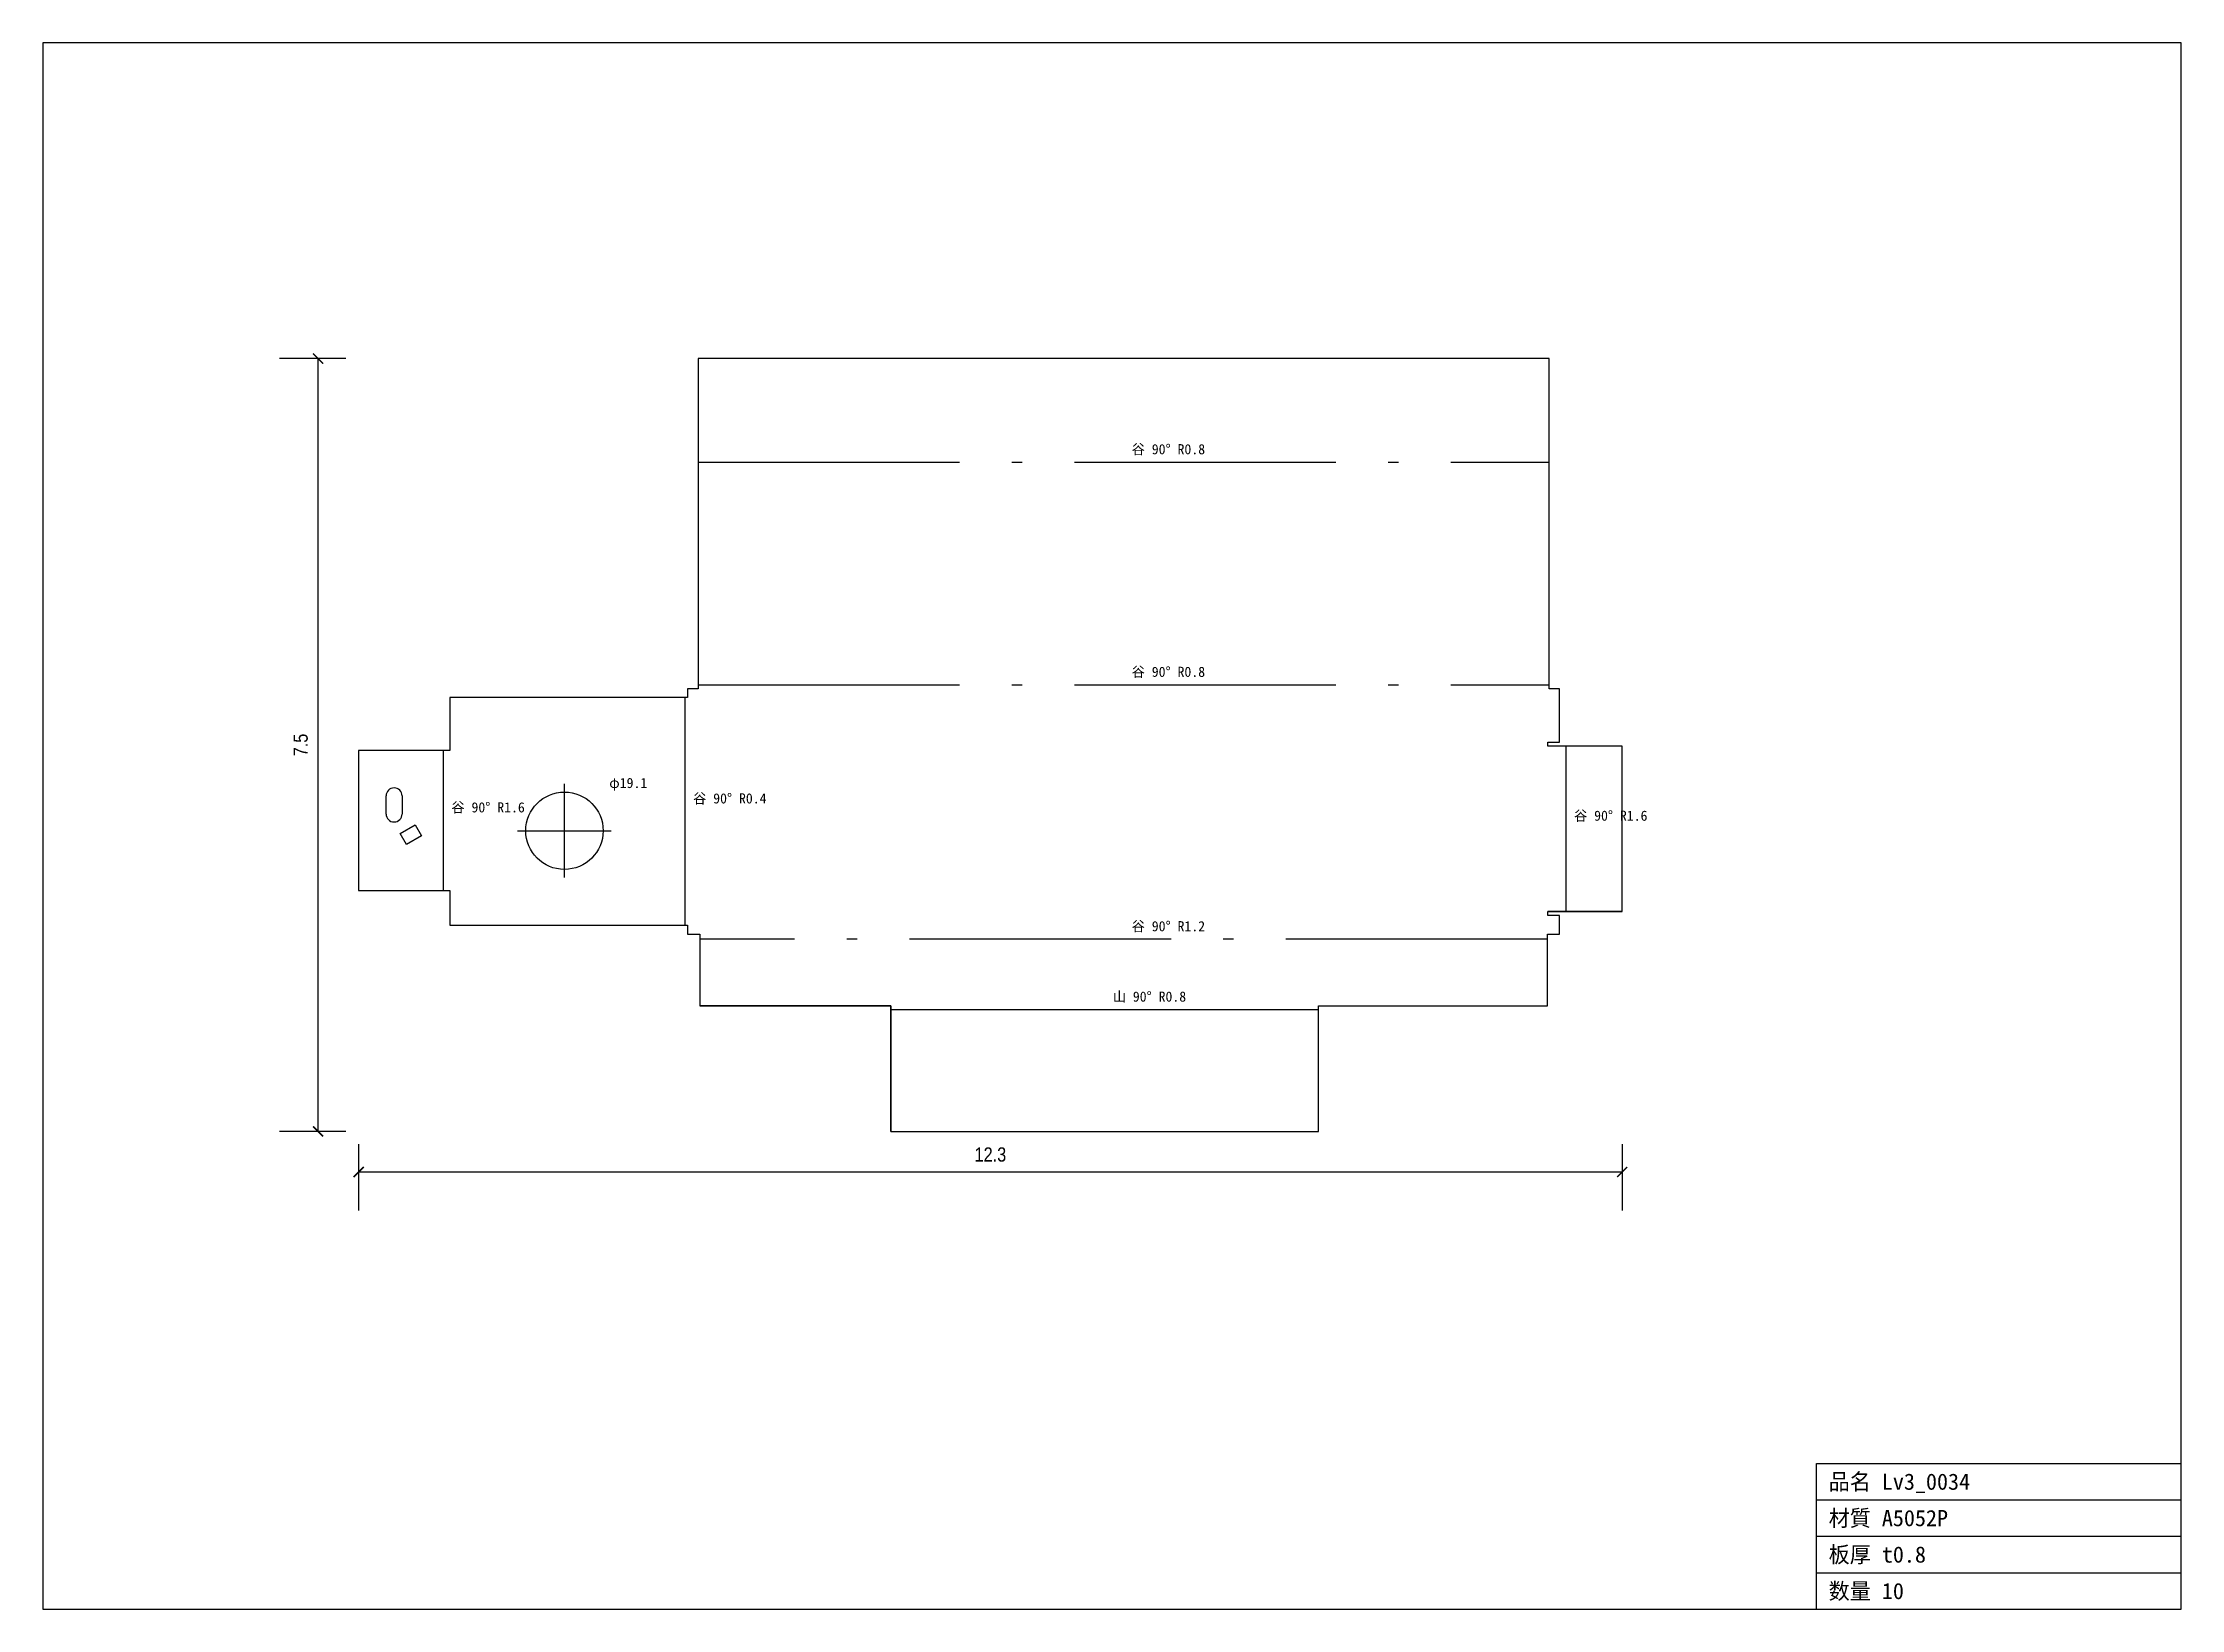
# Model space of a CAD drawing. Header units: inches. Extents: x -6.3 to 14.5, y -6.6 to 8.7.
import ezdxf

# ---------------------------------------------------------------- set-up
doc = ezdxf.new("R2010")
doc.units = ezdxf.units.IN
doc.linetypes.add('CENTER', pattern=[5.08, 3.175, -0.635, 0.635, -0.635])
doc.linetypes.add('DASHDOT', pattern=[3.556, 2.54, -0.508, 0, -0.508])
for name, color, linetype in [('10', 7, 'Continuous'), ('11', 7, 'Continuous'), ('14', 7, 'Continuous'), ('16', 7, 'Continuous'), ('18', 7, 'Continuous'), ('6', 7, 'Continuous')]:
    doc.layers.add(name, color=color, linetype=linetype)
doc.styles.add('OpenSansCondensed-Light', font='OpenSansCondensed-Light.ttf')
doc.dimstyles.new('EZDXF', dxfattribs={"dimtxt": 0.25, "dimasz": 0.175, "dimexe": 0.375, "dimexo": 0.125, "dimgap": 0.1, "dimtad": 1, "dimlfac": 100, "dimzin": 12, "dimdsep": 46, "dimtxsty": 'OpenSansCondensed-Light', "dimblk": 'ARCHTICK', "dimcen": 2.5, "dimazin": 3, "dimtfac": 0.5, "dimtmove": 2, "dimatfit": 3})

# ---------------------------------------------------------------- blocks, each defined once
blk = doc.blocks.new('HOLE_D19_10')
blk.add_circle((0, 0), 0.376)
blk = doc.blocks.new('_ARCHTICK')
at = {"color": 0, "linetype": 'BYBLOCK', "const_width": 0.15}
blk.add_lwpolyline([(-0.5, -0.5), (0.5, 0.5)], dxfattribs=at)

msp = doc.modelspace()

# ---------------------------------------------------------------- linework, layer by layer
at = {"layer": '10', "color": 1, "linetype": 'CENTER'}
for p, q in [((-1.196, 0.551), (-1.196, 1.46)), ((-1.651, 1.006), (-0.742, 1.006))]:
    msp.add_line(p, q, dxfattribs=at)
at = {"layer": '11', "color": 7, "linetype": 'CONTINUOUS'}
for p, q in [((8.368, 5.594), (0.102, 5.594)), ((0.102, 5.594), (0.102, 4.43)), ((8.368, 3.791), (8.368, 5.594)), ((0.102, 4.43), (0.102, 4.341)), ((0.102, 4.341), (0.102, 2.385)), ((8.368, 3.235), (8.368, 3.791)), ((8.368, 2.385), (8.368, 3.235)), ((0, 2.299), (-2.311, 2.299)), ((-2.311, 2.299), (-2.311, 1.787)), ((0.102, 2.385), (0, 2.385)), ((0, 2.385), (0, 2.299)), ((8.47, 2.385), (8.368, 2.385)), ((8.47, 1.867), (8.47, 2.385)), ((-2.311, 1.787), (-3.195, 1.787)), ((-3.195, 1.787), (-3.195, 0.424)), ((8.356, 1.828), (8.356, 1.867)), ((8.356, 1.867), (8.47, 1.867)), ((8.524, 1.828), (8.356, 1.828)), ((8.693, 1.828), (8.524, 1.828)), ((9.078, 1.828), (8.693, 1.828)), ((9.078, 0.221), (9.078, 1.828)), ((-2.928, 1.168), (-2.928, 1.345)), ((-2.774, 1.345), (-2.774, 1.168)), ((-2.792, 0.979), (-2.646, 1.063)), ((-2.646, 1.063), (-2.584, 0.957)), ((-2.731, 0.872), (-2.792, 0.979)), ((-2.584, 0.957), (-2.731, 0.872)), ((-3.195, 0.424), (-2.311, 0.424)), ((-2.311, 0.424), (-2.311, 0.087)), ((8.356, 0.182), (8.356, 0.221)), ((8.356, 0.221), (8.522, 0.221)), ((9.078, 0.221), (8.356, 0.221)), ((8.522, 0.221), (8.761, 0.221)), ((8.761, 0.221), (9.078, 0.221)), ((-2.311, 0.087), (-0.605, 0.087)), ((-0.605, 0.087), (-0.503, 0.087)), ((-0.503, 0.087), (0, 0.087)), ((0, 0.087), (0, 0)), ((0, 0), (0.118, 0)), ((0.118, 0), (0.118, -0.696)), ((8.352, 0), (8.47, 0)), ((8.47, 0.182), (8.356, 0.182)), ((8.47, 0), (8.47, 0.182)), ((8.352, -0.696), (8.352, 0)), ((0.118, -0.696), (1.975, -0.696)), ((1.975, -0.696), (0.118, -0.696)), ((1.975, -0.696), (1.975, -0.944)), ((1.975, -1.916), (1.975, -0.696)), ((6.128, -0.696), (6.953, -0.696)), ((6.128, -1.916), (6.128, -0.697)), ((6.953, -0.696), (7.499, -0.696)), ((7.499, -0.696), (7.767, -0.696)), ((7.767, -0.696), (8.352, -0.696)), ((1.975, -0.944), (1.975, -1.916)), ((1.975, -1.916), (3.233, -1.916)), ((3.233, -1.916), (3.796, -1.916)), ((3.796, -1.916), (4.959, -1.916)), ((4.959, -1.916), (6.128, -1.916))]:
    msp.add_line(p, q, dxfattribs=at)
for centre, start, end in [((-2.851, 1.345), 0, 180), ((-2.851, 1.168), 180, 0)]:
    msp.add_arc(centre, 0.0772, start, end, dxfattribs=at)
at = {"layer": '14', "color": 1, "linetype": 'DASHDOT'}
for p, q in [((0.102, 4.586), (8.368, 4.586)), ((-0.025, 0.087), (-0.025, 2.299)), ((0.102, 2.423), (8.368, 2.423)), ((-2.372, 1.105), (-2.372, 1.787)), ((8.532, 1.828), (8.532, 1.025)), ((-2.372, 0.424), (-2.372, 1.105)), ((8.532, 1.025), (8.532, 0.221)), ((8.352, -0.049), (0.118, -0.049)), ((4.051, -0.734), (1.975, -0.734)), ((6.128, -0.734), (4.051, -0.734))]:
    msp.add_line(p, q, dxfattribs=at)
at = {"layer": '18', "color": 7, "linetype": 'CONTINUOUS'}
for p, q in [((14.509, 8.663), (-6.263, 8.663)), ((-6.263, 8.663), (-6.263, -6.559)), ((14.509, -6.559), (14.509, 8.663)), ((10.965, -6.559), (10.965, -5.142)), ((10.965, -5.142), (14.509, -5.142)), ((10.965, -5.496), (14.509, -5.496)), ((10.965, -5.85), (14.509, -5.85)), ((10.965, -6.205), (14.509, -6.205)), ((-6.263, -6.559), (14.509, -6.559))]:
    msp.add_line(p, q, dxfattribs=at)

# ---------------------------------------------------------------- block references
at = {"layer": '11', "color": 7, "linetype": 'CONTINUOUS'}
msp.add_blockref('HOLE_D19_10', (-1.196, 1.006), dxfattribs=at)

# ---------------------------------------------------------------- texts
at = {"layer": '16', "color": 2}
for s, height, p in [('谷 90° R0.8', 0.0984, (4.314, 4.664)), ('谷 90° R0.8', 0.0984, (4.314, 2.501)), ('φ19.1', 0.0984, (-0.761, 1.421)), ('谷 90° R1.6', 0.0984, (-2.294, 1.184)), ('谷 90° R0.4', 0.0984, (0.054, 1.271)), ('谷 90° R1.6', 0.0984, (8.611, 1.103)), ('谷 90° R1.2', 0.0984, (4.314, 0.029)), ('山 90° R0.8', 0.0984, (4.13, -0.655)), ('品名 Lv3_0034', 0.15748, (11.084, -5.398)), ('材質 A5052P', 0.1575, (11.084, -5.752)), ('板厚 t0.8', 0.1575, (11.084, -6.106)), ('数量 10', 0.1575, (11.084, -6.461))]:
    msp.add_text(s, height=height, dxfattribs=at).set_placement(p)

# ---------------------------------------------------------------- dimensions: what is measured, and where the dimension line sits
at = {"layer": '6', "color": 8}
msp.add_linear_dim(base=(-3.589, -1.916), p1=(-3.195, -1.916), p2=(-3.195, 5.594), angle=90, dimstyle='EZDXF', override={"dimtxt": 0.137795, "dimasz": 0.098425, "dimdec": 1, "dimlfac": 1}, dxfattribs=at).render()
msp.add_linear_dim(base=(-3.195, -2.31), p1=(-3.195, -1.916), p2=(9.078, -1.916), dimstyle='EZDXF', override={"dimtxt": 0.137795, "dimasz": 0.098425, "dimdec": 1, "dimlfac": 1}, dxfattribs=at).render()

doc.saveas('drawing.dxf')
